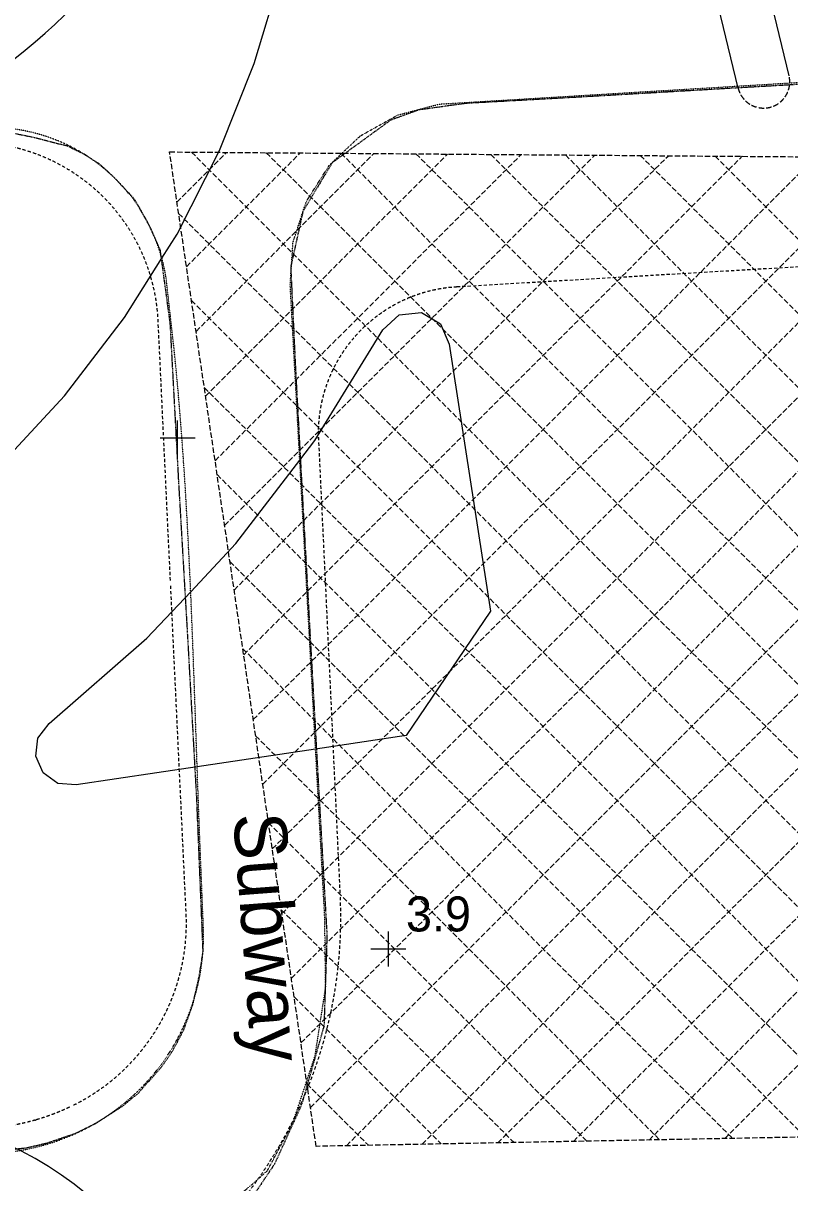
# Model space of a CAD drawing. Header units: millimetres. Extents: x 833924389 to 835767163, y 817400000 to 818811854.
# Drawn here: x 835332009 to 835353922, y 818209986 to 818243131 of the extents above; entities that cross this region are included whole.
import ezdxf

# ---------------------------------------------------------------- set-up
doc = ezdxf.new("R2010")
doc.units = ezdxf.units.MM
doc.header["$LTSCALE"] = 10
doc.header["$MEASUREMENT"] = 0
for name, pattern in [('11nw24d$1$DGN Style 5', [1.174922, 0.503538, -0.671384]), ('DGN Style 2', [15.39188, 9.235128, -6.156752]), ('DGN Style 3', [21.548632, 15.39188, -6.156752]), ('HIDDEN', [0.375, 0.25, -0.125])]:
    doc.linetypes.add(name, pattern=pattern)
doc.layers.add('01_Base_Plan', color=5, linetype='Continuous', lineweight=5)
doc.styles.add('11nw24d$0$Style-WORKING', font='WORKING.shx')
doc.styles.add('11nw24d$1$Style-ENGINEERING', font='ENGINEERING.shx')

# ---------------------------------------------------------------- blocks, each defined once
blk = doc.blocks.new('11nw24d$0$SPOTHT')
at = {"layer": '01_Base_Plan', "linetype": 'Continuous', "lineweight": 13}
for p, q in [((0, -0.5), (0, 0.5)), ((-0.5, 0), (0.5, 0))]:
    blk.add_line(p, q, dxfattribs=at)

msp = doc.modelspace()

# ---------------------------------------------------------------- linework, layer by layer
at = {"layer": '01_Base_Plan', "linetype": 'DGN Style 3'}
for p, q in [((835339948, 818213985), (835370470, 818244507)), ((835339675, 818215834), (835367765, 818243924)), ((835340220, 818212136), (835371970, 818243886)), ((835339403, 818217683), (835365110, 818243390)), ((835339130, 818219532), (835362454, 818242856)), ((835341250, 818211045), (835372896, 818242691)), ((835343412, 818211086), (835373909, 818241582)), ((835345574, 818211127), (835375171, 818240723)), ((835336194, 818239451), (835357166, 818239291)), ((835340384, 818211028), (835336194, 818239451)), ((835336405, 818238020), (835337824, 818239439)), ((835336678, 818236171), (835339930, 818239423)), ((835336821, 818239447), (835363288, 818212980)), ((835336950, 818234322), (835342035, 818239407)), ((835337223, 818232473), (835344140, 818239391)), ((835337495, 818230624), (835346245, 818239375)), ((835337768, 818228776), (835348351, 818239359)), ((835338959, 818239430), (835364788, 818213602)), ((835341097, 818239414), (835366287, 818214224)), ((835343234, 818239398), (835367786, 818214846)), ((835345372, 818239381), (835369285, 818215469)), ((835347510, 818239365), (835370784, 818216091)), ((835349647, 818239349), (835372283, 818216713)), ((835338040, 818226927), (835350456, 818239343)), ((835338313, 818225078), (835352561, 818239327)), ((835338585, 818223229), (835354666, 818239310)), ((835338858, 818221380), (835356772, 818239294)), ((835347737, 818211168), (835375807, 818239238)), ((835351785, 818239332), (835373782, 818217335)), ((835336453, 818237694), (835361789, 818212357)), ((835349899, 818211209), (835375807, 818237116)), ((835336820, 818235206), (835360290, 818211735)), ((835352061, 818211250), (835375807, 818234995)), ((835337187, 818232717), (835358532, 818211372)), ((835337553, 818230229), (835356450, 818211333)), ((835337920, 818227741), (835354368, 818211293)), ((835338287, 818225253), (835352286, 818211254)), ((835338654, 818222765), (835350204, 818211214)), ((835339020, 818220277), (835348122, 818211175)), ((835339387, 818217789), (835346041, 818211135)), ((835339754, 818215301), (835343959, 818211096)), ((835340120, 818212813), (835341877, 818211057)), ((835359459, 818211390), (835340384, 818211028))]:
    msp.add_line(p, q, dxfattribs=at)
at = {"layer": '01_Base_Plan', "linetype": 'HIDDEN', "ltscale": 10}
for p, q in [((835352453, 818241291), (835356987, 818241552)), ((835344662, 818240847), (835347901, 818241026)), ((835347901, 818241026), (835352453, 818241291)), ((835343325, 818240661), (835344662, 818240847)), ((835342530, 818240373), (835340842, 818239144)), ((835342530, 818240373), (835343325, 818240661)), ((835331254, 818240087), (835332331, 818239866)), ((835331254, 818240087), (835332331, 818239866)), ((835332331, 818239866), (835333277, 818239621)), ((835332331, 818239866), (835333277, 818239621)), ((835333277, 818239621), (835333729, 818239400)), ((835333277, 818239621), (835333729, 818239400)), ((835333729, 818239400), (835334173, 818239119)), ((835333729, 818239400), (835334173, 818239119)), ((835334173, 818239119), (835334563, 818238768)), ((835340842, 818239144), (835340005, 818237752)), ((835334563, 818238768), (835335183, 818238112)), ((835335183, 818238112), (835335611, 818237343)), ((835340005, 818237752), (835339655, 818236164)), ((835335611, 818237343), (835335918, 818236658)), ((835335918, 818236658), (835336204, 818234546)), ((835339655, 818236164), (835339795, 818233204)), ((835336204, 818234546), (835336448, 818230024)), ((835339795, 818233204), (835339979, 818229805)), ((835336448, 818230024), (835336709, 818225545)), ((835339979, 818229805), (835340207, 818225668)), ((835336709, 818225545), (835336959, 818221036)), ((835340207, 818225668), (835340461, 818221112)), ((835336959, 818221036), (835337143, 818216591)), ((835340461, 818221112), (835340692, 818217053)), ((835340692, 818217053), (835340606, 818214466)), ((835337143, 818216591), (835337029, 818215869)), ((835337143, 818216591), (835337143, 818216591)), ((835337029, 818215869), (835336853, 818215088)), ((835336853, 818215088), (835336592, 818214354)), ((835336592, 818214354), (835336267, 818213738)), ((835340606, 818214466), (835339969, 818212223)), ((835336267, 818213738), (835335964, 818213297)), ((835335964, 818213297), (835335301, 818212551)), ((835335301, 818212551), (835334878, 818212195)), ((835334878, 818212195), (835334077, 818211677)), ((835339969, 818212223), (835339194, 818210522)), ((835334077, 818211677), (835333481, 818211385)), ((835333481, 818211385), (835332671, 818211111)), ((835332098, 818210977), (835331189, 818210879)), ((835332671, 818211111), (835332098, 818210977)), ((835339194, 818210522), (835338197, 818209040))]:
    msp.add_line(p, q, dxfattribs=at)
at = {"layer": '01_Base_Plan', "linetype": 'DGN Style 2'}
for p, q in [((835344406, 818235601), (835365317, 818236828)), ((835340635, 818227518), (835340456, 818231291)), ((835341072, 818218265), (835340636, 818227493))]:
    msp.add_line(p, q, dxfattribs=at)
at = {"layer": '01_Base_Plan', "flags": 128}
for points in [[(835353901, 818241631), (835347340, 818268781), (835335901, 818316082)], [(835352443, 818241278), (835345882, 818268428), (835334443, 818315730)]]:
    msp.add_lwpolyline(points, dxfattribs=at)
at = {"layer": '01_Base_Plan', "linetype": 'Continuous', "flags": 128}
for points in [[(835331266, 818230415), (835333187, 818232480), (835334905, 818234716), (835335973, 818236414), (835336406, 818237104), (835337620, 818239492), (835338615, 818241979), (835339386, 818244544), (835339803, 818246968), (835340068, 818248503), (835340357, 818252509), (835340251, 818256512), (835340251, 818256524), (835339740, 818262061), (835338855, 818267550), (835336266, 818269016), (835332123, 818284626), (835326725, 818304515)], [(835333522, 818221360), (835333003, 818221403), (835332579, 818221705), (835332369, 818222181), (835332432, 818222698), (835332750, 818223110), (835335548, 818225549), (835336797, 818226881), (835338088, 818228257), (835339915, 818230645), (835340344, 818231205), (835342292, 818234364), (835342760, 818234791), (835343390, 818234857), (835343937, 818234539), (835344189, 818233958), (835345362, 818226324), (835342958, 818222774), (835340366, 818222385), (835336982, 818221878), (835333522, 818221360)]]:
    msp.add_lwpolyline(points, dxfattribs=at)
at = {"layer": '01_Base_Plan', "linetype": '11nw24d$1$DGN Style 5', "flags": 128}
for points in [[(835334945, 818238360), (835334887, 818238427), (835334828, 818238493), (835334768, 818238558), (835334707, 818238622), (835334644, 818238685), (835334581, 818238747), (835334516, 818238807), (835334450, 818238867), (835334384, 818238925), (835334316, 818238982), (835334247, 818239038), (835334178, 818239092), (835334107, 818239146), (835334035, 818239198), (835333963, 818239249), (835333890, 818239299), (835333816, 818239347), (835333741, 818239394), (835333665, 818239440), (835333588, 818239485), (835333511, 818239528), (835333433, 818239570), (835333354, 818239610), (835333274, 818239649), (835333194, 818239687), (835333113, 818239723), (835333032, 818239758), (835332950, 818239791), (835332867, 818239823), (835332784, 818239853), (835332700, 818239883), (835332616, 818239910), (835332532, 818239936), (835332447, 818239961), (835332361, 818239984), (835332275, 818240006), (835332189, 818240026), (835332102, 818240044), (835332016, 818240062), (835331928, 818240077), (835331841, 818240091), (835331753, 818240104), (835331665, 818240115), (835331577, 818240124), (835331489, 818240132), (835331401, 818240139), (835331312, 818240143), (835331224, 818240147), (835331135, 818240148), (835331047, 818240149), (835330958, 818240147), (835330870, 818240145), (835330707, 818240135), (835326925, 818239923), (835326766, 818239915), (835326603, 818242502), (835326550, 818243357)], [(835327508, 818207556), (835332569, 818207784), (835332598, 818207784), (835332628, 818207783), (835332657, 818207783), (835332686, 818207783), (835332715, 818207783), (835332744, 818207783), (835332773, 818207783), (835332802, 818207784), (835332832, 818207784), (835332861, 818207784), (835332890, 818207785), (835332919, 818207785), (835332948, 818207786), (835332977, 818207787), (835333006, 818207788), (835333035, 818207789), (835333065, 818207790), (835333094, 818207791), (835333123, 818207793), (835333152, 818207794), (835333181, 818207795), (835333210, 818207797), (835333239, 818207799), (835333268, 818207801), (835333297, 818207802), (835333326, 818207804), (835333355, 818207806), (835333385, 818207808), (835333414, 818207811), (835333443, 818207813), (835333472, 818207816), (835333501, 818207818), (835333530, 818207821), (835333559, 818207823), (835333588, 818207826), (835333617, 818207829), (835333646, 818207832), (835333675, 818207835), (835333704, 818207838), (835333733, 818207842), (835333762, 818207845), (835333791, 818207848), (835333819, 818207852), (835333848, 818207856), (835333877, 818207859), (835333906, 818207863), (835333935, 818207867), (835333964, 818207871), (835333993, 818207875), (835334022, 818207880), (835334050, 818207884), (835334079, 818207888), (835334108, 818207893), (835334137, 818207897), (835334166, 818207902), (835334194, 818207907), (835334223, 818207912), (835334252, 818207917), (835334280, 818207922), (835334309, 818207927), (835334338, 818207932), (835334366, 818207937), (835334395, 818207943), (835334424, 818207948), (835334452, 818207954), (835334481, 818207960), (835334509, 818207965), (835334538, 818207971), (835334566, 818207977), (835334595, 818207983), (835334623, 818207989), (835334652, 818207996), (835334680, 818208002), (835334709, 818208008), (835334737, 818208015), (835334766, 818208022), (835334794, 818208028), (835334822, 818208035), (835334851, 818208042), (835334879, 818208049), (835334907, 818208056), (835334935, 818208063), (835334964, 818208070), (835334992, 818208078), (835335020, 818208085), (835335048, 818208093), (835335076, 818208101), (835335104, 818208108), (835335132, 818208116), (835335160, 818208124), (835335188, 818208132), (835335216, 818208140), (835335244, 818208148), (835335272, 818208156), (835335300, 818208165), (835335328, 818208173), (835335356, 818208182), (835335384, 818208190), (835335412, 818208199), (835335439, 818208208), (835335467, 818208217), (835335495, 818208226), (835335523, 818208235), (835335550, 818208244), (835335578, 818208253), (835335605, 818208263), (835335633, 818208272), (835335661, 818208282), (835335688, 818208291), (835335716, 818208301), (835335743, 818208311), (835335770, 818208321), (835335798, 818208330), (835335825, 818208341), (835335853, 818208351), (835335880, 818208361), (835335907, 818208371), (835335934, 818208382), (835335961, 818208392), (835335989, 818208403), (835336016, 818208414), (835336043, 818208424), (835336070, 818208435), (835336097, 818208446), (835336124, 818208457), (835336151, 818208468), (835336178, 818208479), (835336205, 818208491), (835336231, 818208502), (835336258, 818208513), (835336285, 818208525), (835336312, 818208537), (835336338, 818208548), (835336365, 818208560), (835336392, 818208572), (835336418, 818208584), (835336445, 818208596), (835336471, 818208608), (835336498, 818208621), (835336524, 818208633), (835336550, 818208645), (835336577, 818208658), (835336603, 818208670), (835336629, 818208683), (835336655, 818208696), (835336682, 818208709), (835336708, 818208721), (835336734, 818208734), (835336760, 818208748), (835336786, 818208761), (835336812, 818208774), (835336838, 818208787), (835336864, 818208801), (835336889, 818208814), (835336915, 818208828), (835336941, 818208841), (835336967, 818208855), (835336992, 818208869), (835337018, 818208883), (835337043, 818208897), (835337069, 818208911), (835337094, 818208925), (835337120, 818208940), (835337145, 818208954), (835337170, 818208968), (835337196, 818208983), (835337221, 818208997), (835337246, 818209012), (835337271, 818209027), (835337296, 818209042), (835337321, 818209057), (835337346, 818209072), (835337371, 818209087), (835337396, 818209102), (835337421, 818209117), (835337446, 818209132), (835337471, 818209148), (835337495, 818209163), (835337520, 818209179), (835337545, 818209194), (835337569, 818209210), (835337594, 818209226), (835337618, 818209242), (835337642, 818209258), (835337667, 818209274), (835337691, 818209290), (835337715, 818209306), (835337739, 818209322), (835337764, 818209339), (835337788, 818209355), (835337812, 818209371), (835337836, 818209388), (835337860, 818209405), (835337883, 818209421), (835337907, 818209438), (835337931, 818209455), (835337955, 818209472), (835337978, 818209489), (835338002, 818209506), (835338025, 818209523), (835338049, 818209541), (835338072, 818209558), (835338096, 818209575), (835338119, 818209593), (835338142, 818209610), (835338165, 818209628), (835338189, 818209646), (835338212, 818209664), (835338235, 818209682), (835338258, 818209699), (835338281, 818209717), (835338303, 818209736), (835338326, 818209754), (835338349, 818209772), (835338372, 818209790), (835338394, 818209809), (835338417, 818209827), (835338439, 818209846), (835338462, 818209864), (835338484, 818209883), (835338506, 818209902), (835338529, 818209920), (835338551, 818209939), (835338573, 818209958), (835338595, 818209977), (835338617, 818209997), (835338639, 818210016), (835338661, 818210035), (835338683, 818210054), (835338704, 818210074), (835338726, 818210093), (835338748, 818210113), (835338769, 818210132), (835338791, 818210152), (835338812, 818210172), (835338833, 818210191), (835338855, 818210211), (835338876, 818210231), (835338897, 818210251), (835338918, 818210271), (835338990, 818210333), (835339721, 818211710), (835339919, 818212305), (835339935, 818212354), (835340239, 818213268), (835340350, 818213603), (835340656, 818215575), (835340637, 818216971), (835340629, 818217570), (835340374, 818222249), (835340366, 818222385), (835340314, 818223332), (835340312, 818223380), (835340122, 818226858), (835340063, 818227931), (835339915, 818230645), (835339642, 818235644), (835339648, 818235739), (835339721, 818236867), (835340100, 818238032), (835340755, 818239067), (835341645, 818239909), (835342458, 818240362), (835342716, 818240505), (835343491, 818240710), (835343634, 818240748), (835343737, 818240775), (835343900, 818240818), (835350000, 818241186), (835354943, 818241484), (835354990, 818241487), (835356160, 818241557), (835357651, 818241647), (835357736, 818241652), (835357784, 818241655), (835364247, 818242045), (835365596, 818241866), (835366869, 818241387), (835368001, 818240633), (835368934, 818239642), (835369618, 818238467), (835370020, 818237167), (835372355, 818212800), (835372598, 818210268), (835372533, 818209213)], [(835336683, 818229169), (835336683, 818229179), (835336682, 818229189), (835336682, 818229199), (835336681, 818229209), (835336680, 818229219), (835336680, 818229229), (835336679, 818229239), (835336679, 818229249), (835336678, 818229259), (835336678, 818229269), (835336677, 818229279), (835336676, 818229289), (835336676, 818229299), (835336675, 818229309), (835336675, 818229319), (835336674, 818229329), (835336673, 818229339), (835336673, 818229349), (835336672, 818229359), (835336672, 818229369), (835336671, 818229379), (835336671, 818229389), (835336670, 818229398), (835336669, 818229409), (835336669, 818229419), (835336668, 818229429), (835336668, 818229439), (835336667, 818229449), (835336666, 818229459), (835336666, 818229468), (835336665, 818229478), (835336665, 818229488), (835336664, 818229498), (835336664, 818229508), (835336663, 818229518), (835336662, 818229528), (835336662, 818229538), (835336661, 818229548), (835336661, 818229558), (835336660, 818229568), (835336659, 818229578), (835336659, 818229588), (835336658, 818229598), (835336658, 818229608), (835336657, 818229618), (835336656, 818229628), (835336656, 818229638), (835336655, 818229648), (835336655, 818229658), (835336654, 818229668), (835336653, 818229678), (835336653, 818229688), (835336652, 818229698), (835336652, 818229708), (835336651, 818229718), (835336650, 818229728), (835336650, 818229738), (835336649, 818229748), (835336648, 818229758), (835336648, 818229768), (835336647, 818229778), (835336647, 818229788), (835336646, 818229798), (835336645, 818229808), (835336645, 818229818), (835336644, 818229828), (835336644, 818229838), (835336643, 818229848), (835336642, 818229858), (835336642, 818229868), (835336641, 818229878), (835336640, 818229888), (835336640, 818229898), (835336639, 818229908), (835336639, 818229918), (835336638, 818229928), (835336637, 818229938), (835336637, 818229948), (835336636, 818229958), (835336635, 818229968), (835336635, 818229978), (835336634, 818229988), (835336634, 818229998), (835336633, 818230008), (835336632, 818230018), (835336632, 818230027), (835336631, 818230037), (835336630, 818230047), (835336630, 818230057), (835336629, 818230067), (835336629, 818230077), (835336628, 818230087), (835336627, 818230097), (835336627, 818230107), (835336626, 818230117), (835336625, 818230127), (835336625, 818230137), (835336624, 818230147), (835336623, 818230157), (835336623, 818230167), (835336622, 818230177), (835336621, 818230187), (835336621, 818230197), (835336620, 818230207), (835336620, 818230217), (835336619, 818230227), (835336618, 818230237), (835336618, 818230247), (835336617, 818230257), (835336616, 818230267), (835336616, 818230277), (835336615, 818230287), (835336614, 818230297), (835336614, 818230307), (835336613, 818230317), (835336612, 818230327), (835336612, 818230337), (835336611, 818230347), (835336610, 818230357), (835336610, 818230367), (835336609, 818230376), (835336608, 818230386), (835336608, 818230396), (835336607, 818230406), (835336606, 818230416), (835336606, 818230426), (835336605, 818230436), (835336604, 818230446), (835336604, 818230456), (835336603, 818230466), (835336602, 818230476), (835336602, 818230486), (835336601, 818230496), (835336600, 818230506), (835336600, 818230516), (835336599, 818230526), (835336598, 818230536), (835336598, 818230546), (835336597, 818230556), (835336596, 818230566), (835336596, 818230576), (835336595, 818230586), (835336594, 818230596), (835336594, 818230606), (835336593, 818230616), (835336592, 818230626), (835336592, 818230636), (835336591, 818230646), (835336590, 818230655), (835336590, 818230665), (835336589, 818230675), (835336588, 818230685), (835336587, 818230695), (835336587, 818230705), (835336586, 818230715), (835336585, 818230725), (835336585, 818230735), (835336584, 818230745), (835336583, 818230755), (835336583, 818230765), (835336582, 818230775), (835336581, 818230785), (835336581, 818230795), (835336580, 818230805), (835336579, 818230815), (835336578, 818230825), (835336578, 818230835), (835336577, 818230845), (835336576, 818230855), (835336576, 818230865), (835336575, 818230875), (835336574, 818230885), (835336574, 818230894), (835336573, 818230904), (835336572, 818230914), (835336571, 818230924), (835336571, 818230934), (835336570, 818230944), (835336569, 818230954), (835336569, 818230964), (835336568, 818230974), (835336567, 818230984), (835336566, 818230994), (835336566, 818231004), (835336565, 818231014), (835336564, 818231024), (835336564, 818231034), (835336563, 818231044), (835336562, 818231054), (835336561, 818231064), (835336561, 818231074), (835336560, 818231084), (835336559, 818231093), (835336559, 818231103), (835336558, 818231113), (835336557, 818231123), (835336556, 818231133), (835336556, 818231143), (835336555, 818231153), (835336554, 818231163), (835336553, 818231173), (835336553, 818231183), (835336552, 818231193), (835336551, 818231203), (835336551, 818231213), (835336550, 818231223), (835336549, 818231233), (835336548, 818231243), (835336548, 818231253), (835336547, 818231263), (835336546, 818231273), (835336545, 818231282), (835336545, 818231292), (835336544, 818231302), (835336543, 818231312), (835336542, 818231322), (835336542, 818231332), (835336541, 818231342), (835336540, 818231352), (835336539, 818231362), (835336539, 818231372), (835336538, 818231382), (835336537, 818231392), (835336536, 818231402), (835336536, 818231412), (835336535, 818231422), (835336534, 818231432), (835336533, 818231442), (835336533, 818231452), (835336532, 818231461), (835336531, 818231471), (835336530, 818231481), (835336530, 818231491), (835336529, 818231501), (835336528, 818231511), (835336527, 818231521), (835336527, 818231531), (835336526, 818231541), (835336525, 818231551), (835336524, 818231561), (835336524, 818231571), (835336523, 818231581), (835336522, 818231591), (835336521, 818231601), (835336520, 818231610), (835336520, 818231620), (835336519, 818231630), (835336518, 818231640), (835336517, 818231650), (835336517, 818231660), (835336516, 818231670), (835336515, 818231680), (835336514, 818231690), (835336514, 818231700), (835336513, 818231710), (835336512, 818231720), (835336511, 818231730), (835336510, 818231740), (835336510, 818231750), (835336509, 818231759), (835336508, 818231769), (835336507, 818231779), (835336506, 818231789), (835336506, 818231799), (835336505, 818231809), (835336504, 818231819), (835336503, 818231829), (835336503, 818231839), (835336502, 818231849), (835336501, 818231859), (835336500, 818231869), (835336499, 818231879), (835336499, 818231888), (835336498, 818231898), (835336497, 818231908), (835336496, 818231918), (835336495, 818231928), (835336495, 818231938), (835336494, 818231948), (835336493, 818231958), (835336492, 818231968), (835336491, 818231978), (835336490, 818231988), (835336490, 818231998), (835336489, 818232008), (835336488, 818232018), (835336487, 818232028), (835336486, 818232037), (835336486, 818232047), (835336485, 818232057), (835336484, 818232067), (835336483, 818232077), (835336482, 818232087), (835336482, 818232097), (835336481, 818232107), (835336480, 818232117), (835336479, 818232127), (835336478, 818232137), (835336477, 818232147), (835336477, 818232156), (835336476, 818232166), (835336475, 818232176), (835336474, 818232186), (835336473, 818232196), (835336472, 818232206), (835336472, 818232216), (835336471, 818232226), (835336470, 818232236), (835336469, 818232246), (835336468, 818232256), (835336467, 818232266), (835336467, 818232275), (835336466, 818232285), (835336465, 818232295), (835336464, 818232305), (835336463, 818232315), (835336462, 818232325), (835336462, 818232335), (835336461, 818232345), (835336460, 818232355), (835336459, 818232365), (835336458, 818232375), (835336457, 818232385), (835336456, 818232394), (835336456, 818232404), (835336455, 818232414), (835336454, 818232424), (835336453, 818232434), (835336452, 818232444), (835336451, 818232454), (835336451, 818232464), (835336450, 818232474), (835336449, 818232484), (835336448, 818232494), (835336447, 818232503), (835336446, 818232513), (835336445, 818232523), (835336444, 818232533), (835336444, 818232543), (835336443, 818232553), (835336442, 818232563), (835336441, 818232573), (835336440, 818232583), (835336439, 818232593), (835336438, 818232602), (835336438, 818232612), (835336437, 818232622), (835336436, 818232632), (835336435, 818232642), (835336434, 818232652), (835336433, 818232662), (835336432, 818232672), (835336431, 818232682), (835336431, 818232692), (835336430, 818232702), (835336429, 818232711), (835336428, 818232721), (835336427, 818232731), (835336426, 818232741), (835336425, 818232751), (835336424, 818232761), (835336423, 818232771), (835336423, 818232781), (835336422, 818232791), (835336421, 818232801), (835336420, 818232810), (835336419, 818232820), (835336418, 818232830), (835336417, 818232840), (835336416, 818232850), (835336415, 818232860), (835336414, 818232870), (835336414, 818232880), (835336413, 818232890), (835336412, 818232899), (835336411, 818232909), (835336410, 818232919), (835336409, 818232929), (835336408, 818232939), (835336407, 818232949), (835336406, 818232959), (835336405, 818232969), (835336404, 818232979), (835336404, 818232989), (835336403, 818232998), (835336402, 818233008), (835336401, 818233018), (835336400, 818233028), (835336399, 818233038), (835336398, 818233048), (835336397, 818233058), (835336396, 818233068), (835336395, 818233078), (835336394, 818233087), (835336393, 818233097), (835336393, 818233107), (835336392, 818233117), (835336391, 818233127), (835336390, 818233137), (835336389, 818233147), (835336388, 818233157), (835336387, 818233167), (835336386, 818233176), (835336385, 818233186), (835336384, 818233196), (835336383, 818233206), (835336382, 818233216), (835336381, 818233226), (835336380, 818233236), (835336379, 818233246), (835336378, 818233256), (835336378, 818233265), (835336377, 818233275), (835336376, 818233285), (835336375, 818233295), (835336374, 818233305), (835336373, 818233315), (835336372, 818233325), (835336371, 818233335), (835336370, 818233344), (835336369, 818233354), (835336368, 818233364), (835336367, 818233374), (835336366, 818233384), (835336365, 818233394), (835336364, 818233404), (835336363, 818233414), (835336362, 818233423), (835336361, 818233433), (835336360, 818233443), (835336359, 818233453), (835336358, 818233463), (835336357, 818233473), (835336356, 818233483), (835336355, 818233493), (835336354, 818233502), (835336354, 818233512), (835336353, 818233522), (835336352, 818233532), (835336351, 818233542), (835336350, 818233552), (835336349, 818233562), (835336348, 818233572), (835336347, 818233581), (835336346, 818233591), (835336345, 818233601), (835336344, 818233611), (835336343, 818233621), (835336342, 818233631), (835336341, 818233641), (835336340, 818233651), (835336339, 818233660), (835336338, 818233670), (835336337, 818233680), (835336336, 818233690), (835336335, 818233700), (835336334, 818233710), (835336333, 818233720), (835336332, 818233729), (835336331, 818233739), (835336330, 818233749), (835336329, 818233759), (835336231, 818234636), (835336133, 818235510), (835336099, 818235812), (835336085, 818235899), (835336070, 818235987), (835336054, 818236069), (835336053, 818236074), (835336035, 818236160), (835336016, 818236247), (835335994, 818236333), (835335973, 818236414), (835335972, 818236418), (835335947, 818236503), (835335922, 818236588), (835335895, 818236672), (835335866, 818236756), (835335836, 818236840), (835335804, 818236922), (835335771, 818237005), (835335737, 818237086), (835335701, 818237167), (835335664, 818237248), (835335625, 818237327), (835335585, 818237406), (835335544, 818237485), (835335501, 818237562), (835335457, 818237639), (835335412, 818237715), (835335365, 818237790), (835335317, 818237865), (835335267, 818237938), (835335217, 818238011), (835335165, 818238083), (835335112, 818238153), (835335058, 818238223), (835335002, 818238292), (835334945, 818238360)], [(835336902, 818224174), (835336902, 818224184), (835336902, 818224194), (835336901, 818224205), (835336901, 818224215), (835336901, 818224225), (835336900, 818224235), (835336900, 818224245), (835336900, 818224255), (835336899, 818224265), (835336899, 818224275), (835336898, 818224285), (835336898, 818224295), (835336898, 818224305), (835336897, 818224315), (835336897, 818224325), (835336897, 818224335), (835336896, 818224345), (835336896, 818224355), (835336896, 818224365), (835336895, 818224375), (835336895, 818224385), (835336894, 818224395), (835336894, 818224406), (835336894, 818224416), (835336893, 818224426), (835336893, 818224436), (835336893, 818224446), (835336892, 818224456), (835336892, 818224466), (835336892, 818224476), (835336891, 818224486), (835336891, 818224496), (835336891, 818224506), (835336890, 818224516), (835336890, 818224526), (835336889, 818224536), (835336889, 818224546), (835336889, 818224556), (835336888, 818224566), (835336888, 818224576), (835336888, 818224586), (835336887, 818224596), (835336887, 818224607), (835336887, 818224617), (835336886, 818224627), (835336886, 818224637), (835336885, 818224647), (835336885, 818224657), (835336885, 818224667), (835336884, 818224677), (835336884, 818224687), (835336884, 818224697), (835336883, 818224707), (835336883, 818224717), (835336882, 818224727), (835336882, 818224737), (835336882, 818224747), (835336881, 818224757), (835336881, 818224767), (835336881, 818224777), (835336880, 818224787), (835336880, 818224797), (835336880, 818224807), (835336879, 818224818), (835336879, 818224828), (835336878, 818224838), (835336878, 818224848), (835336878, 818224858), (835336877, 818224868), (835336877, 818224878), (835336877, 818224888), (835336876, 818224898), (835336876, 818224908), (835336875, 818224918), (835336875, 818224928), (835336875, 818224938), (835336874, 818224948), (835336874, 818224958), (835336874, 818224968), (835336873, 818224978), (835336873, 818224988), (835336873, 818224998), (835336872, 818225008), (835336872, 818225018), (835336871, 818225028), (835336871, 818225039), (835336871, 818225049), (835336870, 818225059), (835336870, 818225069), (835336870, 818225079), (835336869, 818225089), (835336869, 818225099), (835336868, 818225109), (835336868, 818225119), (835336868, 818225129), (835336867, 818225139), (835336867, 818225149), (835336867, 818225159), (835336866, 818225169), (835336866, 818225179), (835336865, 818225189), (835336865, 818225199), (835336865, 818225209), (835336864, 818225219), (835336864, 818225229), (835336863, 818225239), (835336863, 818225249), (835336863, 818225260), (835336862, 818225270), (835336862, 818225280), (835336862, 818225290), (835336861, 818225300), (835336861, 818225310), (835336860, 818225320), (835336860, 818225330), (835336860, 818225340), (835336859, 818225350), (835336859, 818225360), (835336859, 818225370), (835336858, 818225380), (835336858, 818225390), (835336857, 818225400), (835336857, 818225410), (835336857, 818225420), (835336856, 818225430), (835336856, 818225440), (835336855, 818225450), (835336855, 818225460), (835336855, 818225470), (835336854, 818225480), (835336854, 818225490), (835336854, 818225500), (835336853, 818225511), (835336853, 818225521), (835336852, 818225531), (835336852, 818225541), (835336852, 818225551), (835336851, 818225561), (835336851, 818225571), (835336850, 818225581), (835336850, 818225591), (835336850, 818225601), (835336849, 818225611), (835336849, 818225621), (835336848, 818225631), (835336848, 818225641), (835336848, 818225651), (835336847, 818225661), (835336847, 818225671), (835336847, 818225681), (835336846, 818225691), (835336846, 818225701), (835336845, 818225711), (835336845, 818225722), (835336845, 818225732), (835336844, 818225742), (835336844, 818225752), (835336843, 818225762), (835336843, 818225772), (835336843, 818225782), (835336842, 818225792), (835336842, 818225802), (835336841, 818225812), (835336841, 818225822), (835336841, 818225832), (835336840, 818225842), (835336840, 818225852), (835336839, 818225862), (835336839, 818225872), (835336839, 818225882), (835336838, 818225892), (835336838, 818225902), (835336837, 818225912), (835336837, 818225922), (835336837, 818225932), (835336836, 818225942), (835336836, 818225952), (835336835, 818225962), (835336835, 818225973), (835336835, 818225983), (835336834, 818225993), (835336834, 818226003), (835336833, 818226013), (835336833, 818226023), (835336833, 818226033), (835336832, 818226043), (835336832, 818226053), (835336831, 818226063), (835336831, 818226073), (835336831, 818226083), (835336830, 818226093), (835336830, 818226103), (835336829, 818226113), (835336829, 818226123), (835336829, 818226133), (835336828, 818226143), (835336828, 818226153), (835336827, 818226163), (835336827, 818226173), (835336827, 818226183), (835336826, 818226193), (835336826, 818226203), (835336825, 818226213), (835336825, 818226223), (835336824, 818226234), (835336824, 818226244), (835336824, 818226254), (835336823, 818226264), (835336823, 818226274), (835336822, 818226284), (835336822, 818226294), (835336822, 818226304), (835336821, 818226314), (835336821, 818226324), (835336820, 818226334), (835336820, 818226344), (835336820, 818226354), (835336819, 818226364), (835336819, 818226374), (835336818, 818226384), (835336818, 818226394), (835336817, 818226404), (835336817, 818226414), (835336817, 818226424), (835336816, 818226434), (835336816, 818226444), (835336815, 818226454), (835336815, 818226464), (835336814, 818226474), (835336814, 818226484), (835336814, 818226494), (835336813, 818226504), (835336813, 818226515), (835336812, 818226524), (835336812, 818226534), (835336812, 818226545), (835336811, 818226555), (835336811, 818226565), (835336810, 818226575), (835336810, 818226585), (835336809, 818226595), (835336809, 818226605), (835336809, 818226615), (835336808, 818226625), (835336808, 818226635), (835336807, 818226645), (835336807, 818226655), (835336806, 818226665), (835336806, 818226675), (835336806, 818226685), (835336805, 818226695), (835336805, 818226705), (835336804, 818226715), (835336804, 818226725), (835336803, 818226735), (835336803, 818226745), (835336803, 818226755), (835336802, 818226765), (835336802, 818226775), (835336801, 818226785), (835336801, 818226795), (835336800, 818226805), (835336800, 818226815), (835336800, 818226826), (835336799, 818226836), (835336799, 818226846), (835336798, 818226856), (835336798, 818226866), (835336797, 818226876), (835336797, 818226881), (835336797, 818226886), (835336796, 818226896), (835336796, 818226906), (835336796, 818226916), (835336795, 818226926), (835336795, 818226936), (835336794, 818226946), (835336794, 818226956), (835336793, 818226966), (835336793, 818226976), (835336792, 818226986), (835336792, 818226996), (835336792, 818227006), (835336791, 818227016), (835336791, 818227026), (835336790, 818227036), (835336790, 818227046), (835336789, 818227056), (835336789, 818227066), (835336788, 818227076), (835336788, 818227086), (835336788, 818227096), (835336787, 818227106), (835336787, 818227116), (835336786, 818227126), (835336786, 818227136), (835336785, 818227146), (835336785, 818227156), (835336784, 818227166), (835336784, 818227177), (835336784, 818227187), (835336783, 818227197), (835336783, 818227207), (835336782, 818227217), (835336782, 818227227), (835336781, 818227237), (835336781, 818227247), (835336780, 818227257), (835336780, 818227267), (835336779, 818227277), (835336779, 818227287), (835336779, 818227297), (835336778, 818227307), (835336778, 818227317), (835336777, 818227327), (835336777, 818227337), (835336776, 818227347), (835336776, 818227357), (835336775, 818227367), (835336775, 818227377), (835336774, 818227387), (835336774, 818227397), (835336773, 818227407), (835336773, 818227417), (835336773, 818227427), (835336772, 818227437), (835336772, 818227447), (835336771, 818227457), (835336771, 818227467), (835336770, 818227477), (835336770, 818227487), (835336769, 818227497), (835336769, 818227507), (835336768, 818227517), (835336768, 818227527), (835336767, 818227537), (835336767, 818227547), (835336766, 818227557), (835336766, 818227567), (835336766, 818227577), (835336765, 818227587), (835336765, 818227598), (835336764, 818227608), (835336764, 818227618), (835336763, 818227627), (835336763, 818227638), (835336762, 818227648), (835336762, 818227658), (835336761, 818227668), (835336761, 818227678), (835336760, 818227688), (835336760, 818227698), (835336759, 818227708), (835336759, 818227718), (835336758, 818227728), (835336758, 818227738), (835336757, 818227748), (835336757, 818227758), (835336756, 818227768), (835336756, 818227778), (835336756, 818227788), (835336755, 818227798), (835336755, 818227808), (835336754, 818227818), (835336754, 818227828), (835336753, 818227838), (835336753, 818227848), (835336752, 818227858), (835336752, 818227868), (835336751, 818227878), (835336751, 818227888), (835336750, 818227898), (835336750, 818227908), (835336749, 818227918), (835336749, 818227928), (835336748, 818227938), (835336748, 818227948), (835336747, 818227958), (835336747, 818227968), (835336746, 818227978), (835336746, 818227988), (835336745, 818227998), (835336745, 818228008), (835336744, 818228018), (835336744, 818228028), (835336743, 818228038), (835336743, 818228048), (835336742, 818228058), (835336742, 818228068), (835336741, 818228078), (835336741, 818228088), (835336740, 818228098), (835336740, 818228108), (835336739, 818228118), (835336739, 818228128), (835336738, 818228138), (835336738, 818228148), (835336737, 818228158), (835336737, 818228168), (835336736, 818228178), (835336736, 818228188), (835336735, 818228198), (835336735, 818228209), (835336734, 818228218), (835336734, 818228228), (835336733, 818228239), (835336733, 818228249), (835336732, 818228259), (835336732, 818228269), (835336731, 818228279), (835336731, 818228289), (835336730, 818228299), (835336730, 818228309), (835336729, 818228319), (835336729, 818228329), (835336728, 818228339), (835336728, 818228349), (835336727, 818228359), (835336727, 818228369), (835336726, 818228379), (835336726, 818228389), (835336725, 818228399), (835336725, 818228409), (835336724, 818228419), (835336723, 818228429), (835336723, 818228439), (835336722, 818228449), (835336722, 818228459), (835336721, 818228469), (835336721, 818228479), (835336720, 818228489), (835336720, 818228499), (835336719, 818228509), (835336719, 818228519), (835336718, 818228529), (835336718, 818228539), (835336717, 818228549), (835336717, 818228559), (835336716, 818228569), (835336716, 818228579), (835336715, 818228589), (835336715, 818228599), (835336714, 818228609), (835336713, 818228619), (835336713, 818228629), (835336712, 818228639), (835336712, 818228649), (835336711, 818228659), (835336711, 818228669), (835336710, 818228679), (835336710, 818228689), (835336709, 818228699), (835336709, 818228709), (835336708, 818228719), (835336708, 818228729), (835336707, 818228739), (835336707, 818228749), (835336706, 818228759), (835336705, 818228769), (835336705, 818228779), (835336704, 818228789), (835336704, 818228799), (835336703, 818228809), (835336703, 818228819), (835336702, 818228829), (835336702, 818228839), (835336701, 818228849), (835336701, 818228859), (835336700, 818228869), (835336699, 818228879), (835336699, 818228889), (835336698, 818228899), (835336698, 818228909), (835336697, 818228919), (835336697, 818228929), (835336696, 818228939), (835336696, 818228949), (835336695, 818228959), (835336694, 818228969), (835336694, 818228979), (835336693, 818228989), (835336693, 818228999), (835336692, 818229009), (835336692, 818229019), (835336691, 818229029), (835336691, 818229039), (835336690, 818229049), (835336689, 818229059), (835336689, 818229069), (835336688, 818229079), (835336688, 818229089), (835336687, 818229099), (835336687, 818229109), (835336686, 818229119), (835336686, 818229129), (835336685, 818229139), (835336684, 818229149), (835336684, 818229159), (835336683, 818229169)], [(835337082, 818219194), (835337081, 818219204), (835337081, 818219214), (835337081, 818219224), (835337080, 818219234), (835337080, 818219244), (835337079, 818219254), (835337079, 818219264), (835337078, 818219274), (835337078, 818219284), (835337078, 818219294), (835337077, 818219304), (835337077, 818219314), (835337076, 818219324), (835337076, 818219334), (835337076, 818219344), (835337075, 818219354), (835337075, 818219364), (835337074, 818219375), (835337074, 818219385), (835337074, 818219395), (835337073, 818219405), (835337073, 818219415), (835337072, 818219425), (835337072, 818219435), (835337072, 818219445), (835337071, 818219455), (835337071, 818219465), (835337070, 818219475), (835337070, 818219485), (835337070, 818219495), (835337069, 818219505), (835337069, 818219515), (835337068, 818219525), (835337068, 818219535), (835337068, 818219545), (835337067, 818219555), (835337067, 818219565), (835337066, 818219575), (835337066, 818219585), (835337066, 818219595), (835337065, 818219605), (835337065, 818219615), (835337064, 818219625), (835337064, 818219635), (835337064, 818219645), (835337063, 818219655), (835337063, 818219665), (835337062, 818219675), (835337062, 818219685), (835337062, 818219695), (835337061, 818219705), (835337061, 818219715), (835337060, 818219725), (835337060, 818219735), (835337060, 818219745), (835337059, 818219755), (835337059, 818219765), (835337059, 818219775), (835337058, 818219785), (835337058, 818219795), (835337057, 818219806), (835337057, 818219816), (835337057, 818219826), (835337056, 818219836), (835337056, 818219846), (835337055, 818219856), (835337055, 818219866), (835337055, 818219876), (835337054, 818219886), (835337054, 818219896), (835337053, 818219906), (835337053, 818219916), (835337053, 818219926), (835337052, 818219936), (835337052, 818219946), (835337052, 818219956), (835337051, 818219966), (835337051, 818219976), (835337050, 818219986), (835337050, 818219996), (835337050, 818220006), (835337049, 818220016), (835337049, 818220026), (835337048, 818220036), (835337048, 818220046), (835337048, 818220056), (835337047, 818220066), (835337047, 818220076), (835337047, 818220086), (835337046, 818220096), (835337046, 818220106), (835337045, 818220116), (835337045, 818220126), (835337045, 818220136), (835337044, 818220147), (835337044, 818220157), (835337043, 818220167), (835337043, 818220177), (835337043, 818220187), (835337042, 818220197), (835337042, 818220207), (835337042, 818220217), (835337041, 818220227), (835337041, 818220237), (835337040, 818220247), (835337040, 818220257), (835337040, 818220267), (835337039, 818220277), (835337039, 818220287), (835337039, 818220297), (835337038, 818220307), (835337038, 818220317), (835337037, 818220327), (835337037, 818220337), (835337037, 818220347), (835337036, 818220357), (835337036, 818220367), (835337036, 818220377), (835337035, 818220387), (835337035, 818220397), (835337034, 818220407), (835337034, 818220417), (835337034, 818220427), (835337033, 818220437), (835337033, 818220447), (835337033, 818220458), (835337032, 818220467), (835337032, 818220477), (835337031, 818220488), (835337031, 818220498), (835337031, 818220508), (835337030, 818220518), (835337030, 818220528), (835337030, 818220538), (835337029, 818220548), (835337029, 818220558), (835337028, 818220568), (835337028, 818220578), (835337028, 818220588), (835337027, 818220598), (835337027, 818220608), (835337027, 818220618), (835337026, 818220628), (835337026, 818220638), (835337026, 818220648), (835337025, 818220658), (835337025, 818220668), (835337024, 818220678), (835337024, 818220688), (835337024, 818220698), (835337023, 818220708), (835337023, 818220718), (835337023, 818220728), (835337022, 818220739), (835337022, 818220749), (835337022, 818220759), (835337021, 818220769), (835337021, 818220779), (835337020, 818220789), (835337020, 818220799), (835337020, 818220809), (835337019, 818220819), (835337019, 818220829), (835337019, 818220839), (835337018, 818220849), (835337018, 818220859), (835337018, 818220869), (835337017, 818220879), (835337017, 818220889), (835337016, 818220899), (835337016, 818220909), (835337016, 818220919), (835337015, 818220929), (835337015, 818220939), (835337015, 818220949), (835337014, 818220959), (835337014, 818220969), (835337014, 818220979), (835337013, 818220989), (835337013, 818221000), (835337012, 818221010), (835337012, 818221020), (835337012, 818221030), (835337011, 818221040), (835337011, 818221050), (835337011, 818221060), (835337010, 818221070), (835337010, 818221080), (835337010, 818221090), (835337009, 818221100), (835337009, 818221110), (835337008, 818221120), (835337008, 818221130), (835337008, 818221140), (835337007, 818221150), (835337007, 818221160), (835337007, 818221170), (835337006, 818221180), (835337006, 818221190), (835337006, 818221200), (835337005, 818221210), (835337005, 818221220), (835337005, 818221230), (835337004, 818221240), (835337004, 818221250), (835337003, 818221261), (835337003, 818221271), (835337003, 818221281), (835337002, 818221291), (835337002, 818221301), (835337002, 818221311), (835337001, 818221321), (835337001, 818221331), (835337001, 818221341), (835337000, 818221351), (835337000, 818221361), (835337000, 818221371), (835336999, 818221381), (835336999, 818221391), (835336999, 818221401), (835336998, 818221411), (835336998, 818221421), (835336997, 818221431), (835336997, 818221441), (835336997, 818221451), (835336996, 818221461), (835336996, 818221471), (835336996, 818221481), (835336995, 818221492), (835336995, 818221501), (835336995, 818221512), (835336994, 818221522), (835336994, 818221532), (835336994, 818221542), (835336993, 818221552), (835336993, 818221562), (835336993, 818221572), (835336992, 818221582), (835336992, 818221592), (835336991, 818221602), (835336991, 818221612), (835336991, 818221622), (835336990, 818221632), (835336990, 818221642), (835336990, 818221652), (835336989, 818221662), (835336989, 818221672), (835336989, 818221682), (835336988, 818221692), (835336988, 818221702), (835336988, 818221712), (835336987, 818221723), (835336987, 818221733), (835336987, 818221736), (835336987, 818221743), (835336986, 818221753), (835336986, 818221763), (835336985, 818221773), (835336985, 818221783), (835336985, 818221793), (835336984, 818221803), (835336984, 818221813), (835336984, 818221823), (835336983, 818221833), (835336983, 818221843), (835336983, 818221853), (835336982, 818221863), (835336982, 818221873), (835336982, 818221878), (835336982, 818221883), (835336981, 818221893), (835336981, 818221903), (835336981, 818221913), (835336980, 818221923), (835336980, 818221933), (835336980, 818221943), (835336979, 818221954), (835336979, 818221964), (835336979, 818221974), (835336978, 818221984), (835336978, 818221994), (835336977, 818222004), (835336977, 818222014), (835336977, 818222024), (835336976, 818222034), (835336976, 818222044), (835336976, 818222054), (835336975, 818222064), (835336975, 818222074), (835336975, 818222084), (835336974, 818222094), (835336974, 818222104), (835336974, 818222114), (835336973, 818222124), (835336973, 818222134), (835336973, 818222144), (835336972, 818222155), (835336972, 818222165), (835336972, 818222175), (835336971, 818222185), (835336971, 818222195), (835336971, 818222205), (835336970, 818222215), (835336970, 818222225), (835336970, 818222235), (835336969, 818222245), (835336969, 818222255), (835336968, 818222265), (835336968, 818222275), (835336968, 818222285), (835336967, 818222295), (835336967, 818222305), (835336967, 818222315), (835336966, 818222325), (835336966, 818222335), (835336966, 818222345), (835336965, 818222355), (835336965, 818222365), (835336965, 818222375), (835336964, 818222386), (835336964, 818222396), (835336964, 818222406), (835336963, 818222416), (835336963, 818222426), (835336963, 818222436), (835336962, 818222446), (835336962, 818222456), (835336962, 818222466), (835336961, 818222476), (835336961, 818222486), (835336961, 818222496), (835336960, 818222506), (835336960, 818222516), (835336959, 818222526), (835336959, 818222536), (835336959, 818222546), (835336958, 818222556), (835336958, 818222566), (835336958, 818222577), (835336957, 818222587), (835336957, 818222597), (835336957, 818222607), (835336956, 818222617), (835336956, 818222627), (835336956, 818222637), (835336955, 818222647), (835336955, 818222657), (835336955, 818222667), (835336954, 818222677), (835336954, 818222687), (835336954, 818222697), (835336953, 818222707), (835336953, 818222717), (835336953, 818222727), (835336952, 818222737), (835336952, 818222747), (835336952, 818222757), (835336951, 818222767), (835336951, 818222778), (835336951, 818222788), (835336950, 818222797), (835336950, 818222808), (835336949, 818222818), (835336949, 818222825), (835336949, 818222828), (835336949, 818222838), (835336948, 818222848), (835336948, 818222858), (835336948, 818222868), (835336947, 818222878), (835336947, 818222888), (835336947, 818222898), (835336946, 818222908), (835336946, 818222918), (835336946, 818222928), (835336945, 818222938), (835336945, 818222948), (835336945, 818222958), (835336944, 818222968), (835336944, 818222978), (835336944, 818222989), (835336943, 818222999), (835336943, 818223009), (835336943, 818223019), (835336942, 818223029), (835336942, 818223039), (835336942, 818223049), (835336941, 818223059), (835336941, 818223069), (835336940, 818223079), (835336940, 818223089), (835336940, 818223099), (835336939, 818223109), (835336939, 818223119), (835336939, 818223129), (835336938, 818223139), (835336938, 818223149), (835336938, 818223159), (835336937, 818223169), (835336937, 818223179), (835336937, 818223190), (835336936, 818223200), (835336936, 818223210), (835336936, 818223220), (835336935, 818223230), (835336935, 818223240), (835336935, 818223250), (835336934, 818223260), (835336934, 818223270), (835336934, 818223280), (835336933, 818223290), (835336933, 818223300), (835336933, 818223310), (835336932, 818223320), (835336932, 818223330), (835336931, 818223340), (835336931, 818223350), (835336931, 818223360), (835336930, 818223370), (835336930, 818223380), (835336930, 818223391), (835336929, 818223401), (835336929, 818223411), (835336929, 818223421), (835336928, 818223431), (835336928, 818223441), (835336928, 818223451), (835336927, 818223461), (835336927, 818223471), (835336927, 818223481), (835336926, 818223491), (835336926, 818223501), (835336926, 818223511), (835336925, 818223521), (835336925, 818223531), (835336925, 818223541), (835336924, 818223551), (835336924, 818223561), (835336923, 818223571), (835336923, 818223581), (835336923, 818223591), (835336922, 818223602), (835336922, 818223612), (835336922, 818223622), (835336921, 818223632), (835336921, 818223642), (835336921, 818223652), (835336920, 818223662), (835336920, 818223672), (835336920, 818223682), (835336919, 818223692), (835336919, 818223702), (835336919, 818223712), (835336918, 818223722), (835336918, 818223732), (835336918, 818223742), (835336917, 818223752), (835336917, 818223762), (835336916, 818223772), (835336916, 818223782), (835336916, 818223793), (835336915, 818223803), (835336915, 818223813), (835336915, 818223823), (835336914, 818223833), (835336914, 818223843), (835336914, 818223853), (835336913, 818223863), (835336913, 818223873), (835336913, 818223883), (835336912, 818223893), (835336912, 818223903), (835336912, 818223913), (835336911, 818223923), (835336911, 818223933), (835336911, 818223943), (835336910, 818223953), (835336910, 818223963), (835336909, 818223973), (835336909, 818223983), (835336909, 818223994), (835336908, 818224004), (835336908, 818224014), (835336908, 818224024), (835336907, 818224034), (835336907, 818224044), (835336907, 818224054), (835336906, 818224064), (835336906, 818224074), (835336906, 818224084), (835336905, 818224094), (835336905, 818224104), (835336904, 818224114), (835336904, 818224124), (835336904, 818224134), (835336903, 818224144), (835336903, 818224154), (835336903, 818224164), (835336902, 818224174)], [(835330867, 818210818), (835330877, 818210818), (835330887, 818210818), (835330897, 818210819), (835330907, 818210819), (835330917, 818210819), (835330927, 818210819), (835330937, 818210819), (835330947, 818210819), (835330957, 818210819), (835330967, 818210820), (835330977, 818210820), (835330987, 818210820), (835330997, 818210820), (835331007, 818210821), (835331017, 818210821), (835331027, 818210821), (835331037, 818210821), (835331047, 818210822), (835331057, 818210822), (835331067, 818210823), (835331077, 818210823), (835331087, 818210823), (835331097, 818210824), (835331107, 818210824), (835331117, 818210825), (835331127, 818210825), (835331137, 818210825), (835331147, 818210826), (835331157, 818210826), (835331167, 818210827), (835331177, 818210827), (835331187, 818210828), (835331197, 818210829), (835331207, 818210829), (835331217, 818210830), (835331227, 818210830), (835331237, 818210831), (835331247, 818210831), (835331257, 818210832), (835331267, 818210833), (835331277, 818210833), (835331287, 818210834), (835331297, 818210835), (835331307, 818210836), (835331317, 818210836), (835331327, 818210837), (835331337, 818210838), (835331346, 818210839), (835331356, 818210839), (835331366, 818210840), (835331376, 818210841), (835331386, 818210842), (835331396, 818210843), (835331406, 818210844), (835331416, 818210845), (835331426, 818210846), (835331436, 818210846), (835331446, 818210847), (835331456, 818210848), (835331466, 818210849), (835331476, 818210850), (835331486, 818210851), (835331496, 818210852), (835331506, 818210853), (835331516, 818210854), (835331526, 818210855), (835331536, 818210857), (835331546, 818210858), (835331556, 818210859), (835331565, 818210860), (835331575, 818210861), (835331585, 818210862), (835331595, 818210863), (835331605, 818210864), (835331615, 818210866), (835331625, 818210867), (835331635, 818210868), (835331645, 818210869), (835331655, 818210871), (835331665, 818210872), (835331675, 818210873), (835331685, 818210875), (835331694, 818210876), (835331704, 818210877), (835331714, 818210879), (835331724, 818210880), (835331734, 818210881), (835331744, 818210883), (835331754, 818210884), (835331764, 818210886), (835331774, 818210887), (835331784, 818210888), (835331793, 818210890), (835331803, 818210891), (835331813, 818210893), (835331823, 818210894), (835331833, 818210896), (835331843, 818210898), (835331853, 818210899), (835331863, 818210901), (835331873, 818210902), (835331882, 818210904), (835331892, 818210906), (835331902, 818210907), (835331912, 818210909), (835331922, 818210910), (835331932, 818210912), (835331942, 818210914), (835331951, 818210916), (835331961, 818210917), (835331971, 818210919), (835331981, 818210921), (835331991, 818210923), (835332001, 818210924), (835332010, 818210926), (835332020, 818210928), (835332030, 818210930), (835332040, 818210932), (835332050, 818210934), (835332060, 818210936), (835332069, 818210937), (835332079, 818210939), (835332089, 818210941), (835332099, 818210943), (835332109, 818210945), (835332118, 818210947), (835332128, 818210949), (835332138, 818210951), (835332148, 818210953), (835332158, 818210955), (835332167, 818210957), (835332177, 818210959), (835332187, 818210962), (835332197, 818210964), (835332207, 818210966), (835332216, 818210968), (835332226, 818210970), (835332236, 818210972), (835332246, 818210974), (835332255, 818210977), (835332265, 818210979), (835332275, 818210981), (835332285, 818210983), (835332294, 818210985), (835332304, 818210988), (835332314, 818210990), (835332324, 818210992), (835332333, 818210995), (835332343, 818210997), (835332353, 818210999), (835332362, 818211002), (835332372, 818211004), (835332382, 818211006), (835332392, 818211009), (835332401, 818211011), (835332411, 818211014), (835332421, 818211016), (835332430, 818211019), (835332440, 818211021), (835332450, 818211023), (835332459, 818211026), (835332469, 818211029), (835332479, 818211031), (835332488, 818211034), (835332498, 818211036), (835332508, 818211039), (835332517, 818211041), (835332527, 818211044), (835332537, 818211047), (835332546, 818211049), (835332556, 818211052), (835332566, 818211055), (835332575, 818211057), (835332585, 818211060), (835332595, 818211063), (835332604, 818211065), (835332614, 818211068), (835332623, 818211071), (835332633, 818211074), (835332643, 818211077), (835332652, 818211079), (835332662, 818211082), (835332671, 818211085), (835332681, 818211088), (835332691, 818211091), (835332700, 818211093), (835332710, 818211096), (835332719, 818211099), (835332729, 818211102), (835332738, 818211105), (835332748, 818211108), (835332757, 818211111), (835332767, 818211114), (835332777, 818211117), (835332786, 818211120), (835332796, 818211123), (835332805, 818211126), (835332815, 818211129), (835332824, 818211132), (835332834, 818211135), (835332843, 818211138), (835332853, 818211142), (835332862, 818211145), (835332872, 818211148), (835332881, 818211151), (835332891, 818211154), (835332900, 818211157), (835332910, 818211161), (835332919, 818211164), (835332929, 818211167), (835332938, 818211170), (835332947, 818211174), (835332957, 818211177), (835332966, 818211180), (835332976, 818211183), (835332985, 818211187), (835332995, 818211190), (835333004, 818211193), (835333013, 818211197), (835333023, 818211200), (835333032, 818211204), (835333042, 818211207), (835333051, 818211210), (835333060, 818211214), (835333070, 818211217), (835333079, 818211221), (835333089, 818211224), (835333098, 818211228), (835333107, 818211231), (835333117, 818211235), (835333126, 818211238), (835333135, 818211242), (835333145, 818211245), (835333154, 818211249), (835333163, 818211253), (835333173, 818211256), (835333182, 818211260), (835333191, 818211263), (835333201, 818211267), (835333210, 818211271), (835333219, 818211274), (835333229, 818211278), (835333238, 818211282), (835333247, 818211286), (835333256, 818211289), (835333266, 818211293), (835333271, 818211295), (835333275, 818211297), (835333284, 818211301), (835333293, 818211304), (835333303, 818211308), (835333312, 818211312), (835333321, 818211316), (835333330, 818211320), (835333340, 818211324), (835333349, 818211328), (835333358, 818211331), (835333367, 818211335), (835333376, 818211339), (835333386, 818211343), (835333395, 818211347), (835333404, 818211351), (835333413, 818211355), (835333422, 818211359), (835333432, 818211363), (835333441, 818211367), (835333450, 818211371), (835333459, 818211375), (835333468, 818211379), (835333477, 818211383), (835333486, 818211387), (835333495, 818211392), (835333505, 818211396), (835333514, 818211400), (835333523, 818211404), (835333532, 818211408), (835333541, 818211412), (835333550, 818211417), (835333559, 818211421), (835333568, 818211425), (835333577, 818211429), (835333586, 818211433), (835333595, 818211438), (835333604, 818211442), (835333613, 818211446), (835333622, 818211451), (835333631, 818211455), (835333640, 818211459), (835333649, 818211464), (835333658, 818211468), (835333667, 818211472), (835333676, 818211477), (835333685, 818211481), (835333694, 818211486), (835333703, 818211490), (835333712, 818211494), (835333721, 818211499), (835333730, 818211503), (835333739, 818211508), (835333748, 818211512), (835333757, 818211517), (835333766, 818211521), (835333775, 818211526), (835333784, 818211531), (835333793, 818211535), (835333801, 818211540), (835333810, 818211544), (835333819, 818211549), (835333828, 818211554), (835333837, 818211558), (835333846, 818211563), (835333855, 818211567), (835333863, 818211572), (835333872, 818211577), (835333881, 818211581), (835333890, 818211586), (835333899, 818211591), (835333908, 818211596), (835333916, 818211601), (835333925, 818211605), (835333934, 818211610), (835333943, 818211615), (835333951, 818211620), (835333960, 818211625), (835333969, 818211629), (835333978, 818211634), (835333986, 818211639), (835333995, 818211644), (835334004, 818211649), (835334013, 818211654), (835334021, 818211659), (835334030, 818211664), (835334039, 818211669), (835334047, 818211674), (835334056, 818211679), (835334065, 818211683), (835334073, 818211689), (835334082, 818211693), (835334091, 818211699), (835334099, 818211704), (835334108, 818211709), (835334117, 818211714), (835334125, 818211719), (835334134, 818211724), (835334142, 818211729), (835334151, 818211734), (835334160, 818211739), (835334168, 818211744), (835334177, 818211750), (835334185, 818211755), (835334194, 818211760), (835334202, 818211765), (835334211, 818211770), (835334219, 818211776), (835334228, 818211781), (835334236, 818211786), (835334245, 818211791), (835334253, 818211797), (835334262, 818211802), (835334270, 818211807), (835334279, 818211813), (835334287, 818211818), (835334378, 818211876), (835334468, 818211937), (835334556, 818211998), (835334644, 818212061), (835334730, 818212126), (835334815, 818212192), (835334899, 818212260), (835334982, 818212329), (835335048, 818212386), (835335064, 818212399), (835335091, 818212424), (835335144, 818212471), (835335223, 818212545), (835335301, 818212619), (835335378, 818212695), (835335453, 818212773), (835335527, 818212852), (835335599, 818212932), (835335670, 818213013), (835335740, 818213095), (835335808, 818213179), (835335875, 818213264), (835335940, 818213350), (835336004, 818213437), (835336066, 818213525), (835336126, 818213614), (835336185, 818213705), (835336243, 818213796), (835336299, 818213888), (835336353, 818213981), (835336406, 818214076), (835336456, 818214171), (835336506, 818214267), (835336553, 818214364), (835336599, 818214461), (835336643, 818214560), (835336686, 818214659), (835336727, 818214759), (835336766, 818214859), (835336803, 818214961), (835336838, 818215063), (835336872, 818215165), (835336904, 818215268), (835336934, 818215372), (835336962, 818215476), (835336988, 818215580), (835337013, 818215686), (835337036, 818215791), (835337045, 818215839), (835337057, 818215897), (835337076, 818216003), (835337093, 818216110), (835337108, 818216216), (835337122, 818216324), (835337133, 818216431), (835337143, 818216538), (835337151, 818216646), (835337157, 818216754), (835337159, 818216814), (835337161, 818216861), (835337163, 818216969), (835337164, 818217077), (835337162, 818217185), (835337159, 818217293), (835337099, 818218794), (835337098, 818218804), (835337098, 818218814), (835337097, 818218824), (835337097, 818218834), (835337096, 818218844), (835337096, 818218854), (835337096, 818218864), (835337095, 818218874), (835337095, 818218884), (835337094, 818218894), (835337094, 818218904), (835337093, 818218914), (835337093, 818218924), (835337093, 818218934), (835337092, 818218944), (835337092, 818218954), (835337091, 818218964), (835337091, 818218974), (835337090, 818218984), (835337090, 818218994), (835337090, 818219004), (835337089, 818219014), (835337089, 818219024), (835337088, 818219034), (835337088, 818219044), (835337088, 818219054), (835337087, 818219064), (835337087, 818219074), (835337086, 818219084), (835337086, 818219094), (835337085, 818219104), (835337085, 818219114), (835337085, 818219124), (835337084, 818219134), (835337084, 818219144), (835337083, 818219154), (835337083, 818219164), (835337083, 818219174), (835337082, 818219184), (835337082, 818219194)]]:
    msp.add_lwpolyline(points, dxfattribs=at)
at = {"layer": '01_Base_Plan', "linetype": 'DGN Style 2', "flags": 128}
for points in [[(835329551, 818239645, -0.454123), (835335857, 818234639), (835335857, 818234639), (835336209, 818227190)], [(835336216, 818227053), (835336659, 818217670), (835336659, 818217670, -0.299486), (835333410, 818212183)]]:
    msp.add_lwpolyline(points, format="xyb", dxfattribs=at)
at = {"layer": '01_Base_Plan'}
for centre, radius, start, end in [((835322680, 818254061), 15000, 274.2173, 6.3804), ((835327698, 818202394), 9500, 6.2386, 93.6751)]:
    msp.add_arc(centre, radius, start, end, dxfattribs=at)
at = {"layer": '01_Base_Plan', "linetype": 'DGN Style 3'}
msp.add_arc((835353172, 818241455), 750, 193.5838, 13.5844, dxfattribs=at)
at = {"layer": '01_Base_Plan', "linetype": 'DGN Style 2', "extrusion": (0, 0, -1)}
msp.add_arc((-835344652, 818231408), 4200, 357.2935, 86.6421, dxfattribs=at)
at = {"layer": '01_Base_Plan', "linetype": 'DGN Style 2'}
msp.add_arc((835328087, 818217570), 13000, 273.3052, 2.7065, dxfattribs=at)
msp.add_rational_spline([(835333334, 818212147), (835332213, 818211615), (835330976, 818211545), (835330976, 818211545), (835330976, 818211545), (835323478, 818211122), (835315979, 818210698)], [1, 0.981656820031, 1, 1, 1, 1, 1], degree=2, knots=[0, 0, 0, 0.333333, 0.333333, 0.666667, 0.666667, 1, 1, 1], dxfattribs=at)

# ---------------------------------------------------------------- block references
at = {"layer": '01_Base_Plan', "linetype": 'Continuous', "xscale": 1000, "yscale": 1000, "zscale": 1000}
for p in [(835336424, 818231276, 4200), (835342450, 818216670, 3900)]:
    msp.add_blockref('11nw24d$0$SPOTHT', p, dxfattribs=at)

# ---------------------------------------------------------------- texts
at = {"layer": '01_Base_Plan', "linetype": 'Continuous', "style": '11nw24d$0$Style-WORKING'}
msp.add_text('Subway', height=1500, rotation=274.2811, dxfattribs=at).set_placement((835338009, 818220512))
at = {"layer": '01_Base_Plan', "linetype": 'Continuous', "style": '11nw24d$1$Style-ENGINEERING'}
msp.add_text('3.9', height=1000, dxfattribs=at).set_placement((835342950, 818217170, 3900))

doc.saveas('drawing.dxf')
